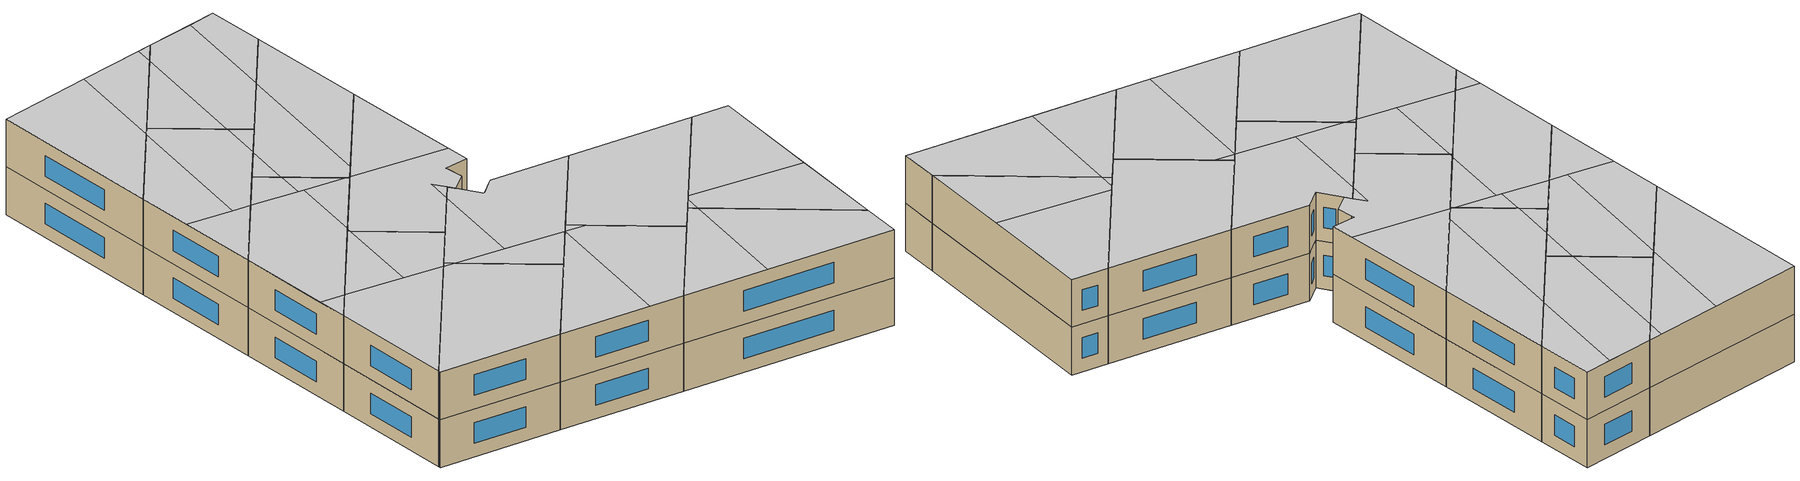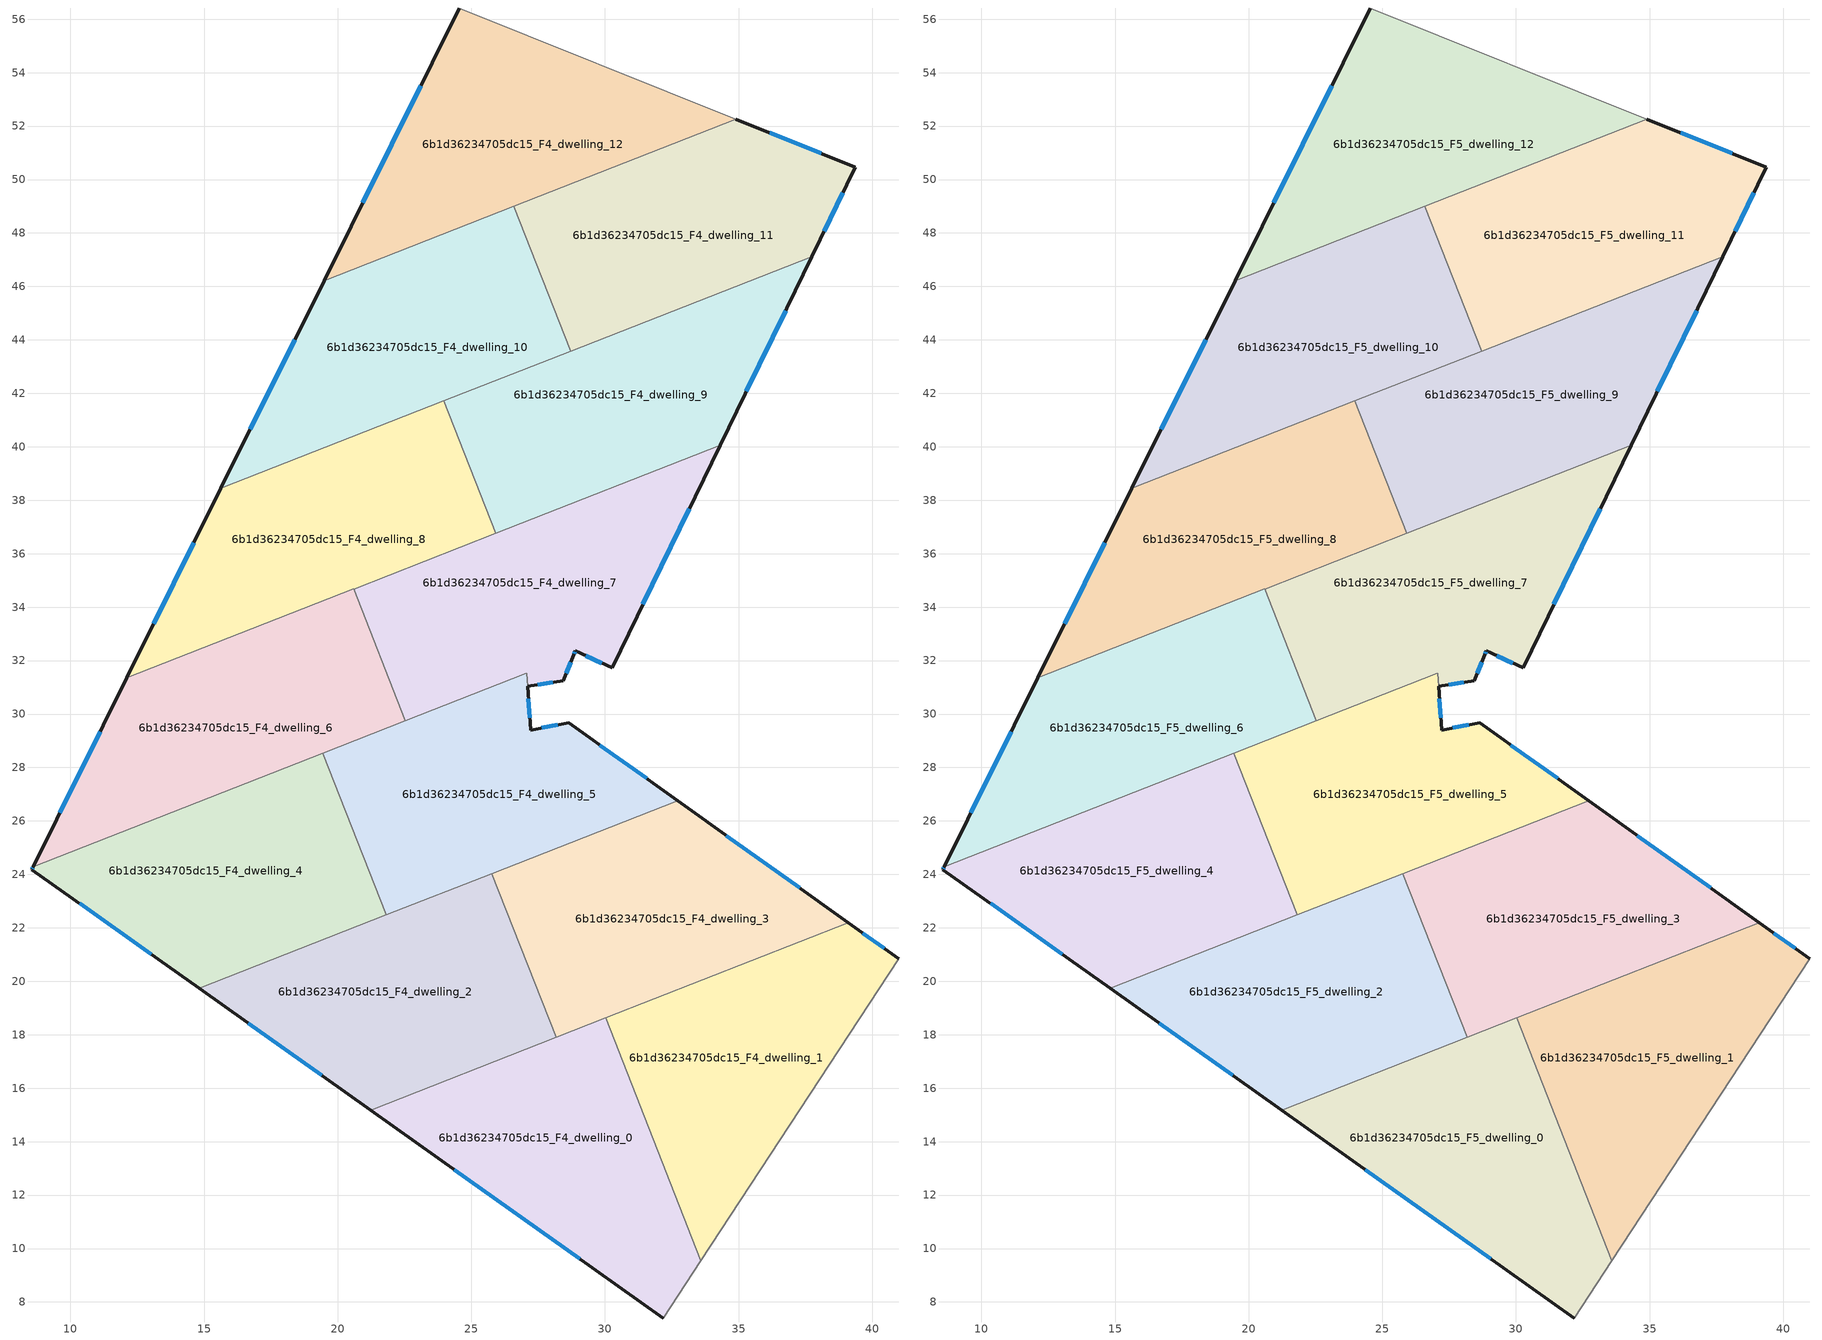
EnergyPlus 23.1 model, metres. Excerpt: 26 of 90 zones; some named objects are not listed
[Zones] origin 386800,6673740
6b1d36234705dc15_F4_dwelling_0
 floor to 6b1d36234705dc15_F3_dwelling_0 (EU_floor_Construction): 30.03,18.63 33.59,9.54 32.19,7.4 21.23,15.18 z12
 wall outside (EU_wall_Construction): 21.23,15.18 32.19,7.4 z12:15
 wall to 6b1d36234705dc15_F4_dwelling_1 (EU_wall_Construction): 33.59,9.54 30.03,18.63 z12:15
 wall adiabatic (EU_wall_Construction): 32.19,7.4 33.59,9.54 z12:15
 wall to 6b1d36234705dc15_F4_dwelling_2 (EU_wall_Construction): 28.17,17.9 21.23,15.18 z12:15
 wall to 6b1d36234705dc15_F4_dwelling_3 (EU_wall_Construction): 30.03,18.63 28.17,17.9 z12:15
 window (EU_Window_Construction): 24.36,12.96 29.06,9.62 z12.86:14.14
6b1d36234705dc15_F4_dwelling_1
 floor to 6b1d36234705dc15_F3_dwelling_1 (EU_floor_Construction): 40.99,20.84 33.59,9.54 30.03,18.63 39.11,22.19 z12
 wall outside (EU_wall_Construction): 40.99,20.84 39.11,22.19 z12:15
 wall adiabatic (EU_wall_Construction): 33.59,9.54 40.99,20.84 z12:15
 wall to 6b1d36234705dc15_F4_dwelling_3 (EU_wall_Construction): 39.11,22.19 30.03,18.63 z12:15
 window (EU_Window_Construction): 40.46,21.23 39.65,21.81 z12.86:14.14
6b1d36234705dc15_F4_dwelling_10
 floor to 6b1d36234705dc15_F3_dwelling_10 (EU_floor_Construction): 26.59,49 28.72,43.57 15.63,38.44 19.49,46.22 z12
 wall outside (EU_wall_Construction): 19.49,46.22 15.63,38.44 z12:15
 wall to 6b1d36234705dc15_F4_dwelling_11 (EU_wall_Construction): 28.72,43.57 26.59,49 z12:15
 wall to 6b1d36234705dc15_F4_dwelling_12 (EU_wall_Construction): 26.59,49 19.49,46.22 z12:15
 wall to 6b1d36234705dc15_F4_dwelling_8 (EU_wall_Construction): 15.63,38.44 23.98,41.71 z12:15
 wall to 6b1d36234705dc15_F4_dwelling_9 (EU_wall_Construction): 23.98,41.71 28.72,43.57 z12:15
 window (EU_Window_Construction): 18.39,44 16.73,40.66 z12.86:14.14
6b1d36234705dc15_F4_dwelling_11
 floor to 6b1d36234705dc15_F3_dwelling_11 (EU_floor_Construction): 39.37,50.47 37.74,47.11 28.72,43.57 26.59,49 34.9,52.26 z12
 wall outside (EU_wall_Construction): 37.74,47.11 39.37,50.47 34.9,52.26 z12:15
 wall to 6b1d36234705dc15_F4_dwelling_9 (EU_wall_Construction): 28.72,43.57 37.74,47.11 z12:15
 wall to 6b1d36234705dc15_F4_dwelling_12 (EU_wall_Construction): 34.9,52.26 26.59,49 z12:15
 window (EU_Window_Construction): 38.2,48.07 38.9,49.51 / 38.09,50.98 36.17,51.75 z12.86:14.14
6b1d36234705dc15_F4_dwelling_12
 floor to 6b1d36234705dc15_F3_dwelling_12 (EU_floor_Construction): 34.9,52.26 19.49,46.22 24.55,56.42 z12
 wall outside (EU_wall_Construction): 24.55,56.42 19.49,46.22 z12:15
 wall adiabatic (EU_wall_Construction): 34.9,52.26 24.55,56.42 z12:15
 window (EU_Window_Construction): 23.1,53.5 20.93,49.13 z12.86:14.14
6b1d36234705dc15_F4_dwelling_2
 floor to 6b1d36234705dc15_F3_dwelling_2 (EU_floor_Construction): 25.77,24.03 28.17,17.9 21.23,15.18 14.82,19.74 z12
 wall outside (EU_wall_Construction): 14.82,19.74 21.23,15.18 z12:15
 wall to 6b1d36234705dc15_F4_dwelling_3 (EU_wall_Construction): 28.17,17.9 25.77,24.03 z12:15
 wall to 6b1d36234705dc15_F4_dwelling_4 (EU_wall_Construction): 21.82,22.48 14.82,19.74 z12:15
 wall to 6b1d36234705dc15_F4_dwelling_5 (EU_wall_Construction): 25.77,24.03 21.82,22.48 z12:15
 window (EU_Window_Construction): 16.65,18.43 19.4,16.48 z12.86:14.14
6b1d36234705dc15_F4_dwelling_3
 floor to 6b1d36234705dc15_F3_dwelling_3 (EU_floor_Construction): 39.11,22.19 28.17,17.9 25.77,24.03 32.72,26.76 z12
 wall outside (EU_wall_Construction): 39.11,22.19 32.72,26.76 z12:15
 wall to 6b1d36234705dc15_F4_dwelling_5 (EU_wall_Construction): 32.72,26.76 25.77,24.03 z12:15
 window (EU_Window_Construction): 37.28,23.49 34.55,25.45 z12.86:14.14
6b1d36234705dc15_F4_dwelling_4
 floor to 6b1d36234705dc15_F3_dwelling_4 (EU_floor_Construction): 19.44,28.54 21.82,22.48 14.82,19.74 8.55,24.18 8.61,24.29 z12
 wall outside (EU_wall_Construction): 8.61,24.29 8.55,24.18 14.82,19.74 z12:15
 wall to 6b1d36234705dc15_F4_dwelling_5 (EU_wall_Construction): 21.82,22.48 19.44,28.54 z12:15
 wall to 6b1d36234705dc15_F4_dwelling_6 (EU_wall_Construction): 19.44,28.54 8.61,24.29 z12:15
 window (EU_Window_Construction): 8.59,24.26 8.57,24.21 / 10.34,22.91 13.03,21.01 z12.86:14.14
6b1d36234705dc15_F4_dwelling_5
 floor to 6b1d36234705dc15_F3_dwelling_5 (EU_floor_Construction): 28.65,29.67 32.72,26.76 21.82,22.48 19.44,28.54 27.07,31.53 27.23,29.4 z12
 wall outside (EU_wall_Construction): 32.72,26.76 28.65,29.67 27.23,29.4 27.1,31.03 z12:15
 wall to 6b1d36234705dc15_F4_dwelling_7 (EU_wall_Construction): 27.06,31.53 22.53,29.75 / 27.1,31.03 27.07,31.53 z12:15
 wall to 6b1d36234705dc15_F4_dwelling_6 (EU_wall_Construction): 22.53,29.75 19.44,28.54 z12:15
 window (EU_Window_Construction): 28.24,29.59 27.63,29.48 / 31.56,27.59 29.81,28.84 / 27.19,29.87 27.14,30.57 z12.86:14.14
6b1d36234705dc15_F4_dwelling_6
 floor to 6b1d36234705dc15_F3_dwelling_6 (EU_floor_Construction): 20.6,34.68 22.53,29.75 8.61,24.29 12.11,31.35 z12
 wall outside (EU_wall_Construction): 12.11,31.35 8.61,24.29 z12:15
 wall to 6b1d36234705dc15_F4_dwelling_7 (EU_wall_Construction): 22.53,29.75 20.6,34.68 z12:15
 wall to 6b1d36234705dc15_F4_dwelling_8 (EU_wall_Construction): 20.6,34.68 12.11,31.35 z12:15
 window (EU_Window_Construction): 11.11,29.33 9.61,26.31 z12.86:14.14
6b1d36234705dc15_F4_dwelling_7
 floor to 6b1d36234705dc15_F3_dwelling_7 (EU_floor_Construction): 34.31,40.05 30.27,31.72 28.89,32.37 28.83,32.22 28.43,31.24 27.1,31.03 27.07,31.53 22.53,29.75 20.6,34.68 z12
 wall outside (EU_wall_Construction): 27.1,31.03 28.43,31.24 28.83,32.22 28.89,32.37 30.27,31.72 34.31,40.05 z12:15
 wall to 6b1d36234705dc15_F4_dwelling_9 (EU_wall_Construction): 34.31,40.05 25.92,36.76 z12:15
 wall to 6b1d36234705dc15_F4_dwelling_8 (EU_wall_Construction): 25.92,36.76 20.6,34.68 z12:15
 window (EU_Window_Construction): 31.42,34.1 33.16,37.67 / 29.28,32.18 29.87,31.91 / 28.85,32.26 28.87,32.33 / 28.55,31.52 28.72,31.94 / 27.48,31.09 28.05,31.18 z12.86:14.14
6b1d36234705dc15_F4_dwelling_8
 floor to 6b1d36234705dc15_F3_dwelling_8 (EU_floor_Construction): 23.98,41.71 25.92,36.76 12.11,31.35 15.63,38.44 z12
 wall outside (EU_wall_Construction): 15.63,38.44 12.11,31.35 z12:15
 wall to 6b1d36234705dc15_F4_dwelling_9 (EU_wall_Construction): 25.92,36.76 23.98,41.71 z12:15
 window (EU_Window_Construction): 14.62,36.41 13.12,33.38 z12.86:14.14
6b1d36234705dc15_F4_dwelling_9
 floor to 6b1d36234705dc15_F3_dwelling_9 (EU_floor_Construction): 37.74,47.11 34.31,40.05 25.92,36.76 23.98,41.71 z12
 wall outside (EU_wall_Construction): 34.31,40.05 37.74,47.11 z12:15
 window (EU_Window_Construction): 35.29,42.07 36.76,45.09 z12.86:14.14
6b1d36234705dc15_F5_dwelling_0
 floor to 6b1d36234705dc15_F4_dwelling_0 (EU_floor_Construction): 30.03,18.63 33.59,9.54 32.19,7.4 21.23,15.18 z15
 wall outside (EU_wall_Construction): 21.23,15.18 32.19,7.4 z15:18
 wall to 6b1d36234705dc15_F5_dwelling_1 (EU_wall_Construction): 33.59,9.54 30.03,18.63 z15:18
 wall adiabatic (EU_wall_Construction): 32.19,7.4 33.59,9.54 z15:18
 wall to 6b1d36234705dc15_F5_dwelling_2 (EU_wall_Construction): 28.17,17.9 21.23,15.18 z15:18
 wall to 6b1d36234705dc15_F5_dwelling_3 (EU_wall_Construction): 30.03,18.63 28.17,17.9 z15:18
 window (EU_Window_Construction): 24.36,12.96 29.06,9.62 z15.86:17.14
 ceiling to 6b1d36234705dc15_F6_dwelling_8 (EU_floor_Construction): 32.19,7.4 33.59,9.54 30.23,18.1 25.61,12.07 z18
 ceiling to 6b1d36234705dc15_F6_dwelling_9 (EU_floor_Construction): 25.61,12.07 30.23,18.1 30.03,18.63 21.23,15.18 z18
6b1d36234705dc15_F5_dwelling_1
 floor to 6b1d36234705dc15_F4_dwelling_1 (EU_floor_Construction): 40.99,20.84 33.59,9.54 30.03,18.63 39.11,22.19 z15
 wall outside (EU_wall_Construction): 40.99,20.84 39.11,22.19 z15:18
 wall adiabatic (EU_wall_Construction): 33.59,9.54 40.99,20.84 z15:18
 wall to 6b1d36234705dc15_F5_dwelling_3 (EU_wall_Construction): 39.11,22.19 30.03,18.63 z15:18
 window (EU_Window_Construction): 40.46,21.23 39.65,21.81 z15.86:17.14
 ceiling to 6b1d36234705dc15_F6_dwelling_8 (EU_floor_Construction): 33.59,9.54 36.97,14.7 31.23,19.1 30.91,18.97 30.23,18.1 z18
 ceiling to 6b1d36234705dc15_F6_dwelling_9 (EU_floor_Construction): 30.23,18.1 30.91,18.97 30.03,18.63 z18
 ceiling adiabatic (EU_roof_Construction): 36.97,14.7 40.99,20.84 39.11,22.19 31.23,19.1 z18
6b1d36234705dc15_F5_dwelling_10
 floor to 6b1d36234705dc15_F4_dwelling_10 (EU_floor_Construction): 26.59,49 28.72,43.57 15.63,38.44 19.49,46.22 z15
 wall outside (EU_wall_Construction): 19.49,46.22 15.63,38.44 z15:18
 wall to 6b1d36234705dc15_F5_dwelling_11 (EU_wall_Construction): 28.72,43.57 26.59,49 z15:18
 wall to 6b1d36234705dc15_F5_dwelling_12 (EU_wall_Construction): 26.59,49 19.49,46.22 z15:18
 wall to 6b1d36234705dc15_F5_dwelling_8 (EU_wall_Construction): 15.63,38.44 23.98,41.71 z15:18
 wall to 6b1d36234705dc15_F5_dwelling_9 (EU_wall_Construction): 23.98,41.71 28.72,43.57 z15:18
 window (EU_Window_Construction): 18.39,44 16.73,40.66 z15.86:17.14
 ceiling to 6b1d36234705dc15_F6_dwelling_2 (EU_floor_Construction): 26.45,42.68 28.18,44.94 26.59,49 25.98,48.77 20.23,41.27 21.11,40.59 z18
 ceiling to 6b1d36234705dc15_F6_dwelling_3 (EU_floor_Construction): 20.23,41.27 25.98,48.77 19.49,46.22 17.91,43.04 z18
 ceiling to 6b1d36234705dc15_F6_dwelling_7 (EU_floor_Construction): 21.11,40.59 17.91,43.04 15.63,38.44 z18
 ceiling adiabatic (EU_roof_Construction): 28.72,43.57 28.18,44.94 26.45,42.68 z18
6b1d36234705dc15_F5_dwelling_11
 floor to 6b1d36234705dc15_F4_dwelling_11 (EU_floor_Construction): 39.37,50.47 37.74,47.11 28.72,43.57 26.59,49 34.9,52.26 z15
 wall outside (EU_wall_Construction): 37.74,47.11 39.37,50.47 34.9,52.26 z15:18
 wall to 6b1d36234705dc15_F5_dwelling_9 (EU_wall_Construction): 28.72,43.57 37.74,47.11 z15:18
 wall to 6b1d36234705dc15_F5_dwelling_12 (EU_wall_Construction): 34.9,52.26 26.59,49 z15:18
 window (EU_Window_Construction): 38.2,48.07 38.9,49.51 / 38.09,50.98 36.17,51.75 z15.86:17.14
 ceiling to 6b1d36234705dc15_F6_dwelling_1 (EU_floor_Construction): 33.33,45.38 37.73,51.12 34.9,52.26 33.32,51.64 28.18,44.94 28.72,43.57 z18
 ceiling to 6b1d36234705dc15_F6_dwelling_0 (EU_floor_Construction): 37.74,47.11 39.37,50.47 37.73,51.12 33.33,45.38 z18
 ceiling to 6b1d36234705dc15_F6_dwelling_2 (EU_floor_Construction): 28.18,44.94 33.32,51.64 26.59,49 z18
6b1d36234705dc15_F5_dwelling_12
 floor to 6b1d36234705dc15_F4_dwelling_12 (EU_floor_Construction): 34.9,52.26 19.49,46.22 24.55,56.42 z15
 wall outside (EU_wall_Construction): 24.55,56.42 19.49,46.22 z15:18
 wall adiabatic (EU_wall_Construction): 34.9,52.26 24.55,56.42 z15:18
 window (EU_Window_Construction): 23.1,53.5 20.93,49.13 z15.86:17.14
 ceiling to 6b1d36234705dc15_F6_dwelling_3 (EU_floor_Construction): 25.98,48.77 30.13,54.18 24.55,56.42 19.49,46.22 z18
 ceiling to 6b1d36234705dc15_F6_dwelling_1 (EU_floor_Construction): 34.9,52.26 34.05,52.6 33.32,51.64 z18
 ceiling to 6b1d36234705dc15_F6_dwelling_2 (EU_floor_Construction): 33.32,51.64 34.05,52.6 30.13,54.18 25.98,48.77 z18
6b1d36234705dc15_F5_dwelling_2
 floor to 6b1d36234705dc15_F4_dwelling_2 (EU_floor_Construction): 25.77,24.03 28.17,17.9 21.23,15.18 14.82,19.74 z15
 wall outside (EU_wall_Construction): 14.82,19.74 21.23,15.18 z15:18
 wall to 6b1d36234705dc15_F5_dwelling_3 (EU_wall_Construction): 28.17,17.9 25.77,24.03 z15:18
 wall to 6b1d36234705dc15_F5_dwelling_4 (EU_wall_Construction): 21.82,22.48 14.82,19.74 z15:18
 wall to 6b1d36234705dc15_F5_dwelling_5 (EU_wall_Construction): 25.77,24.03 21.82,22.48 z15:18
 window (EU_Window_Construction): 16.65,18.43 19.4,16.48 z15.86:17.14
 ceiling to 6b1d36234705dc15_F6_dwelling_9 (EU_floor_Construction): 28.17,17.9 26.18,22.98 25.14,23.78 19.49,16.42 21.23,15.18 z18
 ceiling to 6b1d36234705dc15_F6_dwelling_10 (EU_floor_Construction): 19.49,16.42 25.13,23.78 14.82,19.74 z18
 ceiling to 6b1d36234705dc15_F6_dwelling_5 (EU_floor_Construction): 26.18,22.98 25.77,24.03 25.14,23.78 z18
6b1d36234705dc15_F5_dwelling_3
 floor to 6b1d36234705dc15_F4_dwelling_3 (EU_floor_Construction): 39.11,22.19 28.17,17.9 25.77,24.03 32.72,26.76 z15
 wall outside (EU_wall_Construction): 39.11,22.19 32.72,26.76 z15:18
 wall to 6b1d36234705dc15_F5_dwelling_5 (EU_wall_Construction): 32.72,26.76 25.77,24.03 z15:18
 window (EU_Window_Construction): 37.28,23.49 34.55,25.45 z15.86:17.14
 ceiling adiabatic (EU_roof_Construction): 39.11,22.19 32.72,26.76 25.77,24.03 28.17,17.9 z18
6b1d36234705dc15_F5_dwelling_4
 floor to 6b1d36234705dc15_F4_dwelling_4 (EU_floor_Construction): 19.44,28.54 21.82,22.48 14.82,19.74 8.55,24.18 8.61,24.29 z15
 wall outside (EU_wall_Construction): 8.61,24.29 8.55,24.18 14.82,19.74 z15:18
 wall to 6b1d36234705dc15_F5_dwelling_5 (EU_wall_Construction): 21.82,22.48 19.44,28.54 z15:18
 wall to 6b1d36234705dc15_F5_dwelling_6 (EU_wall_Construction): 19.44,28.54 8.61,24.29 z15:18
 window (EU_Window_Construction): 8.59,24.26 8.57,24.21 / 10.34,22.91 13.03,21.01 z15.86:17.14
 ceiling to 6b1d36234705dc15_F6_dwelling_6 (EU_floor_Construction): 19.66,27.98 19.44,28.54 19.11,28.4 z18
 ceiling adiabatic (EU_roof_Construction): 21.82,22.48 19.66,27.98 19.11,28.4 8.61,24.29 8.55,24.18 14.82,19.74 z18
6b1d36234705dc15_F5_dwelling_5
 floor to 6b1d36234705dc15_F4_dwelling_5 (EU_floor_Construction): 28.65,29.67 32.72,26.76 21.82,22.48 19.44,28.54 27.07,31.53 27.23,29.4 z15
 wall outside (EU_wall_Construction): 32.72,26.76 28.65,29.67 27.23,29.4 27.1,31.03 z15:18
 wall to 6b1d36234705dc15_F5_dwelling_7 (EU_wall_Construction): 27.06,31.53 22.53,29.75 / 27.1,31.03 27.07,31.53 z15:18
 wall to 6b1d36234705dc15_F5_dwelling_6 (EU_wall_Construction): 22.53,29.75 19.44,28.54 z15:18
 window (EU_Window_Construction): 28.24,29.59 27.63,29.48 / 31.56,27.59 29.81,28.84 / 27.19,29.87 27.14,30.57 z15.86:17.14
 ceiling to 6b1d36234705dc15_F6_dwelling_6 (EU_floor_Construction): 22.12,26.09 25.96,31.09 19.44,28.54 19.66,27.98 z18
 ceiling to 6b1d36234705dc15_F6_dwelling_5 (EU_floor_Construction): 32.72,26.76 28.65,29.67 27.23,29.4 27.1,31.03 27.07,31.53 25.96,31.09 22.12,26.09 25.13,23.78 z18
 ceiling to 6b1d36234705dc15_F6_dwelling_10 (EU_floor_Construction): 25.13,23.78 19.66,27.98 21.82,22.48 z18
6b1d36234705dc15_F5_dwelling_6
 floor to 6b1d36234705dc15_F4_dwelling_6 (EU_floor_Construction): 20.6,34.68 22.53,29.75 8.61,24.29 12.11,31.35 z15
 wall outside (EU_wall_Construction): 12.11,31.35 8.61,24.29 z15:18
 wall to 6b1d36234705dc15_F5_dwelling_7 (EU_wall_Construction): 22.53,29.75 20.6,34.68 z15:18
 wall to 6b1d36234705dc15_F5_dwelling_8 (EU_wall_Construction): 20.6,34.68 12.11,31.35 z15:18
 window (EU_Window_Construction): 11.11,29.33 9.61,26.31 z15.86:17.14
 ceiling to 6b1d36234705dc15_F6_dwelling_11 (EU_floor_Construction): 19.11,28.4 14.2,32.17 12.11,31.35 8.61,24.29 z18
 ceiling to 6b1d36234705dc15_F6_dwelling_6 (EU_floor_Construction): 22.53,29.75 20.66,34.53 17.13,29.92 19.11,28.4 z18
 ceiling to 6b1d36234705dc15_F6_dwelling_7 (EU_floor_Construction): 17.13,29.92 20.66,34.53 20.6,34.68 14.2,32.17 z18
6b1d36234705dc15_F5_dwelling_7
 floor to 6b1d36234705dc15_F4_dwelling_7 (EU_floor_Construction): 34.31,40.05 30.27,31.72 28.89,32.37 28.83,32.22 28.43,31.24 27.1,31.03 27.07,31.53 22.53,29.75 20.6,34.68 z15
 wall outside (EU_wall_Construction): 27.1,31.03 28.43,31.24 28.83,32.22 28.89,32.37 30.27,31.72 34.31,40.05 z15:18
 wall to 6b1d36234705dc15_F5_dwelling_9 (EU_wall_Construction): 34.31,40.05 25.92,36.76 z15:18
 wall to 6b1d36234705dc15_F5_dwelling_8 (EU_wall_Construction): 25.92,36.76 20.6,34.68 z15:18
 window (EU_Window_Construction): 31.42,34.1 33.16,37.67 / 29.28,32.18 29.87,31.91 / 28.85,32.26 28.87,32.33 / 28.55,31.52 28.72,31.94 / 27.48,31.09 28.05,31.18 z15.86:17.14
 ceiling to 6b1d36234705dc15_F6_dwelling_6 (EU_floor_Construction): 30.27,31.72 30.92,33.07 26.04,36.81 25.92,36.76 20.85,34.78 20.66,34.53 22.53,29.75 25.96,31.09 26.99,32.44 27.07,31.53 27.1,31.03 28.43,31.24 28.89,32.37 z18
 ceiling adiabatic (EU_roof_Construction): 30.92,33.07 34.31,40.05 20.6,34.68 20.66,34.53 20.85,34.78 25.92,36.76 26.04,36.81 z18; 27.07,31.53 26.99,32.44 25.96,31.09 z18
6b1d36234705dc15_F5_dwelling_8
 floor to 6b1d36234705dc15_F4_dwelling_8 (EU_floor_Construction): 23.98,41.71 25.92,36.76 12.11,31.35 15.63,38.44 z15
 wall outside (EU_wall_Construction): 15.63,38.44 12.11,31.35 z15:18
 wall to 6b1d36234705dc15_F5_dwelling_9 (EU_wall_Construction): 25.92,36.76 23.98,41.71 z15:18
 window (EU_Window_Construction): 14.62,36.41 13.12,33.38 z15.86:17.14
 ceiling to 6b1d36234705dc15_F6_dwelling_7 (EU_floor_Construction): 20.85,34.78 23.76,38.56 21.11,40.59 15.63,38.44 12.98,33.1 14.2,32.17 z18
 ceiling to 6b1d36234705dc15_F6_dwelling_6 (EU_floor_Construction): 25.92,36.76 25.84,36.96 23.76,38.56 20.85,34.78 z18
 ceiling to 6b1d36234705dc15_F6_dwelling_2 (EU_floor_Construction): 23.46,38.79 24.56,40.22 23.98,41.71 21.11,40.59 z18
 ceiling to 6b1d36234705dc15_F6_dwelling_11 (EU_floor_Construction): 14.2,32.17 12.98,33.1 12.11,31.35 z18
 ceiling to 6b1d36234705dc15_F6_dwelling_1 (EU_floor_Construction): 25.84,36.96 24.56,40.22 23.46,38.79 z18
6b1d36234705dc15_F5_dwelling_9
 floor to 6b1d36234705dc15_F4_dwelling_9 (EU_floor_Construction): 37.74,47.11 34.31,40.05 25.92,36.76 23.98,41.71 z15
 wall outside (EU_wall_Construction): 34.31,40.05 37.74,47.11 z15:18
 window (EU_Window_Construction): 35.29,42.07 36.76,45.09 z15.86:17.14
 ceiling to 6b1d36234705dc15_F6_dwelling_0 (EU_floor_Construction): 34.31,40.05 37.74,47.11 33.33,45.38 27.07,37.21 z18
 ceiling adiabatic (EU_roof_Construction): 27.07,37.21 33.33,45.38 26.45,42.68 24.56,40.22 25.84,36.96 26.04,36.81 z18
 ceiling to 6b1d36234705dc15_F6_dwelling_2 (EU_floor_Construction): 24.56,40.22 26.45,42.68 23.98,41.71 z18
 ceiling to 6b1d36234705dc15_F6_dwelling_6 (EU_floor_Construction): 26.04,36.81 25.84,36.96 25.92,36.76 z18
[Building]
EU S2 Campaign: North Axis=0; Terrain=City; Solar Distribution=FullExterior
[Site:Location]
Helsinki-Vantaa.AP: Latitude=60.317; Longitude=24.963; Time Zone=2; Elevation=54.6
[SizingPeriod:WeatherFileDays]
AnnualSizingPeriod: Begin Month=1; Begin Day of Month=1; End Month=12; End Day of Month=31; Day of Week for Start Day=Monday; Use Weather File Daylight Saving Period=No; Use Weather File Rain and Snow Indicators=No
[MATERIAL]
EU_InternalMass_Material: Roughness=MediumRough; Thickness=0.1; Conductivity=1; Density=1800; Specific Heat=900; Thermal Absorptance=0.9; Solar Absorptance=0.7; Visible Absorptance=0.7
[MATERIAL:NOMASS] Roughness=MediumRough; Thermal Absorptance=0.9; Solar Absorptance=0.7; Visible Absorptance=0.7
Name | Thermal Resistance
EU_wall_NoMass | 1.10183
EU_roof_NoMass; EU_floor_NoMass | 1.70606
[WINDOWMATERIAL:SIMPLEGLAZINGSYSTEM]
EU_Window_SimpleGlazing: UFactor=3.11035; Solar Heat Gain Coefficient=0.8; Visible Transmittance=0.8
[CONSTRUCTION]
EU_wall_Construction: EU_wall_NoMass
EU_roof_Construction: EU_roof_NoMass
EU_floor_Construction: EU_floor_NoMass
EU_Window_Construction: EU_Window_SimpleGlazing
EU_InternalMass_Construction: EU_InternalMass_Material
[ZONE] Type=1; Multiplier=1; Ceiling Height=autocalculate; Floor Area=autocalculate; Part of Total Floor Area=Yes
Name | Volume
6b1d36234705dc15_F4_dwelling_0; 6b1d36234705dc15_F5_dwelling_0 | 189.775
6b1d36234705dc15_F4_dwelling_1; 6b1d36234705dc15_F5_dwelling_1 | 189.795
6b1d36234705dc15_F4_dwelling_10; 6b1d36234705dc15_F5_dwelling_10 | 189.772
6b1d36234705dc15_F4_dwelling_11; 6b1d36234705dc15_F5_dwelling_11; 6b1d36234705dc15_F4_dwelling_2; 6b1d36234705dc15_F5_dwelling_2 | 189.777
6b1d36234705dc15_F4_dwelling_12; 6b1d36234705dc15_F5_dwelling_12 | 189.807
6b1d36234705dc15_F4_dwelling_3; 6b1d36234705dc15_F5_dwelling_3 | 189.779
6b1d36234705dc15_F4_dwelling_4; 6b1d36234705dc15_F5_dwelling_4 | 188.34
6b1d36234705dc15_F4_dwelling_5; 6b1d36234705dc15_F5_dwelling_5 | 185.147
6b1d36234705dc15_F4_dwelling_6; 6b1d36234705dc15_F5_dwelling_6 | 191.244
6b1d36234705dc15_F4_dwelling_7; 6b1d36234705dc15_F5_dwelling_7 | 194.443
6b1d36234705dc15_F4_dwelling_8; 6b1d36234705dc15_F5_dwelling_8 | 189.802
6b1d36234705dc15_F4_dwelling_9; 6b1d36234705dc15_F5_dwelling_9 | 189.782
[INTERNALMASS] Construction=EU_InternalMass_Construction
Name | Zone or ZoneList | Surface Area
6b1d36234705dc15_F4_dwelling_0_EU_InternalMass | 6b1d36234705dc15_F4_dwelling_0 | 63.258
6b1d36234705dc15_F4_dwelling_1_EU_InternalMass | 6b1d36234705dc15_F4_dwelling_1 | 63.2624
6b1d36234705dc15_F4_dwelling_2_EU_InternalMass | 6b1d36234705dc15_F4_dwelling_2 | 63.2564
6b1d36234705dc15_F4_dwelling_3_EU_InternalMass | 6b1d36234705dc15_F4_dwelling_3 | 63.2593
6b1d36234705dc15_F4_dwelling_4_EU_InternalMass | 6b1d36234705dc15_F4_dwelling_4 | 62.7788
6b1d36234705dc15_F4_dwelling_5_EU_InternalMass | 6b1d36234705dc15_F4_dwelling_5 | 61.716
6b1d36234705dc15_F4_dwelling_6_EU_InternalMass | 6b1d36234705dc15_F4_dwelling_6 | 63.7488
6b1d36234705dc15_F4_dwelling_7_EU_InternalMass | 6b1d36234705dc15_F4_dwelling_7 | 64.8166
6b1d36234705dc15_F4_dwelling_8_EU_InternalMass | 6b1d36234705dc15_F4_dwelling_8 | 63.2682
6b1d36234705dc15_F4_dwelling_9_EU_InternalMass | 6b1d36234705dc15_F4_dwelling_9 | 63.273
6b1d36234705dc15_F4_dwelling_10_EU_InternalMass | 6b1d36234705dc15_F4_dwelling_10 | 63.2556
6b1d36234705dc15_F4_dwelling_11_EU_InternalMass | 6b1d36234705dc15_F4_dwelling_11 | 63.2594
6b1d36234705dc15_F4_dwelling_12_EU_InternalMass | 6b1d36234705dc15_F4_dwelling_12 | 63.2689
6b1d36234705dc15_F5_dwelling_0_EU_InternalMass | 6b1d36234705dc15_F5_dwelling_0 | 63.258
6b1d36234705dc15_F5_dwelling_1_EU_InternalMass | 6b1d36234705dc15_F5_dwelling_1 | 63.2624
6b1d36234705dc15_F5_dwelling_2_EU_InternalMass | 6b1d36234705dc15_F5_dwelling_2 | 63.2564
6b1d36234705dc15_F5_dwelling_3_EU_InternalMass | 6b1d36234705dc15_F5_dwelling_3 | 63.2593
6b1d36234705dc15_F5_dwelling_4_EU_InternalMass | 6b1d36234705dc15_F5_dwelling_4 | 62.7788
6b1d36234705dc15_F5_dwelling_5_EU_InternalMass | 6b1d36234705dc15_F5_dwelling_5 | 61.716
6b1d36234705dc15_F5_dwelling_6_EU_InternalMass | 6b1d36234705dc15_F5_dwelling_6 | 63.7488
6b1d36234705dc15_F5_dwelling_7_EU_InternalMass | 6b1d36234705dc15_F5_dwelling_7 | 64.8166
6b1d36234705dc15_F5_dwelling_8_EU_InternalMass | 6b1d36234705dc15_F5_dwelling_8 | 63.2682
6b1d36234705dc15_F5_dwelling_9_EU_InternalMass | 6b1d36234705dc15_F5_dwelling_9 | 63.273
6b1d36234705dc15_F5_dwelling_10_EU_InternalMass | 6b1d36234705dc15_F5_dwelling_10 | 63.2556
6b1d36234705dc15_F5_dwelling_11_EU_InternalMass | 6b1d36234705dc15_F5_dwelling_11 | 63.2594
6b1d36234705dc15_F5_dwelling_12_EU_InternalMass | 6b1d36234705dc15_F5_dwelling_12 | 63.2689
[OTHEREQUIPMENT] Fuel Type=Electricity; Design Level Calculation Method=Watts/Area; Power per Zone Floor Area=1; Fraction Latent=0; Fraction Radiant=0; Fraction Lost=0; Carbon Dioxide Generation Rate=0; EndUse Subcategory=EU_Step8_InternalGains
Name | Zone or ZoneList or Space or SpaceList | Schedule
EU_Step8_InternalGain_6b1d36234705dc15_F4_dwelling_0_f000 | 6b1d36234705dc15_F4_dwelling_0 | EU_Step8_GainSchedule_6b1d36234705dc15_F4_dwelling_0_f000
EU_Step8_InternalGain_6b1d36234705dc15_F4_dwelling_1_f000 | 6b1d36234705dc15_F4_dwelling_1 | EU_Step8_GainSchedule_6b1d36234705dc15_F4_dwelling_1_f000
EU_Step8_InternalGain_6b1d36234705dc15_F4_dwelling_2_f000 | 6b1d36234705dc15_F4_dwelling_2 | EU_Step8_GainSchedule_6b1d36234705dc15_F4_dwelling_2_f000
EU_Step8_InternalGain_6b1d36234705dc15_F4_dwelling_3_f000 | 6b1d36234705dc15_F4_dwelling_3 | EU_Step8_GainSchedule_6b1d36234705dc15_F4_dwelling_3_f000
EU_Step8_InternalGain_6b1d36234705dc15_F4_dwelling_4_f000 | 6b1d36234705dc15_F4_dwelling_4 | EU_Step8_GainSchedule_6b1d36234705dc15_F4_dwelling_4_f000
EU_Step8_InternalGain_6b1d36234705dc15_F4_dwelling_5_f000 | 6b1d36234705dc15_F4_dwelling_5 | EU_Step8_GainSchedule_6b1d36234705dc15_F4_dwelling_5_f000
EU_Step8_InternalGain_6b1d36234705dc15_F4_dwelling_6_f000 | 6b1d36234705dc15_F4_dwelling_6 | EU_Step8_GainSchedule_6b1d36234705dc15_F4_dwelling_6_f000
EU_Step8_InternalGain_6b1d36234705dc15_F4_dwelling_7_f000 | 6b1d36234705dc15_F4_dwelling_7 | EU_Step8_GainSchedule_6b1d36234705dc15_F4_dwelling_7_f000
EU_Step8_InternalGain_6b1d36234705dc15_F4_dwelling_8_f000 | 6b1d36234705dc15_F4_dwelling_8 | EU_Step8_GainSchedule_6b1d36234705dc15_F4_dwelling_8_f000
EU_Step8_InternalGain_6b1d36234705dc15_F4_dwelling_9_f000 | 6b1d36234705dc15_F4_dwelling_9 | EU_Step8_GainSchedule_6b1d36234705dc15_F4_dwelling_9_f000
EU_Step8_InternalGain_6b1d36234705dc15_F4_dwelling_10_f000 | 6b1d36234705dc15_F4_dwelling_10 | EU_Step8_GainSchedule_6b1d36234705dc15_F4_dwelling_10_f000
EU_Step8_InternalGain_6b1d36234705dc15_F4_dwelling_11_f000 | 6b1d36234705dc15_F4_dwelling_11 | EU_Step8_GainSchedule_6b1d36234705dc15_F4_dwelling_11_f000
EU_Step8_InternalGain_6b1d36234705dc15_F4_dwelling_12_f000 | 6b1d36234705dc15_F4_dwelling_12 | EU_Step8_GainSchedule_6b1d36234705dc15_F4_dwelling_12_f000
EU_Step8_InternalGain_6b1d36234705dc15_F5_dwelling_0_f000 | 6b1d36234705dc15_F5_dwelling_0 | EU_Step8_GainSchedule_6b1d36234705dc15_F5_dwelling_0_f000
EU_Step8_InternalGain_6b1d36234705dc15_F5_dwelling_1_f000 | 6b1d36234705dc15_F5_dwelling_1 | EU_Step8_GainSchedule_6b1d36234705dc15_F5_dwelling_1_f000
EU_Step8_InternalGain_6b1d36234705dc15_F5_dwelling_2_f000 | 6b1d36234705dc15_F5_dwelling_2 | EU_Step8_GainSchedule_6b1d36234705dc15_F5_dwelling_2_f000
EU_Step8_InternalGain_6b1d36234705dc15_F5_dwelling_3_f000 | 6b1d36234705dc15_F5_dwelling_3 | EU_Step8_GainSchedule_6b1d36234705dc15_F5_dwelling_3_f000
EU_Step8_InternalGain_6b1d36234705dc15_F5_dwelling_4_f000 | 6b1d36234705dc15_F5_dwelling_4 | EU_Step8_GainSchedule_6b1d36234705dc15_F5_dwelling_4_f000
EU_Step8_InternalGain_6b1d36234705dc15_F5_dwelling_5_f000 | 6b1d36234705dc15_F5_dwelling_5 | EU_Step8_GainSchedule_6b1d36234705dc15_F5_dwelling_5_f000
EU_Step8_InternalGain_6b1d36234705dc15_F5_dwelling_6_f000 | 6b1d36234705dc15_F5_dwelling_6 | EU_Step8_GainSchedule_6b1d36234705dc15_F5_dwelling_6_f000
EU_Step8_InternalGain_6b1d36234705dc15_F5_dwelling_7_f000 | 6b1d36234705dc15_F5_dwelling_7 | EU_Step8_GainSchedule_6b1d36234705dc15_F5_dwelling_7_f000
EU_Step8_InternalGain_6b1d36234705dc15_F5_dwelling_8_f000 | 6b1d36234705dc15_F5_dwelling_8 | EU_Step8_GainSchedule_6b1d36234705dc15_F5_dwelling_8_f000
EU_Step8_InternalGain_6b1d36234705dc15_F5_dwelling_9_f000 | 6b1d36234705dc15_F5_dwelling_9 | EU_Step8_GainSchedule_6b1d36234705dc15_F5_dwelling_9_f000
EU_Step8_InternalGain_6b1d36234705dc15_F5_dwelling_10_f000 | 6b1d36234705dc15_F5_dwelling_10 | EU_Step8_GainSchedule_6b1d36234705dc15_F5_dwelling_10_f000
EU_Step8_InternalGain_6b1d36234705dc15_F5_dwelling_11_f000 | 6b1d36234705dc15_F5_dwelling_11 | EU_Step8_GainSchedule_6b1d36234705dc15_F5_dwelling_11_f000
EU_Step8_InternalGain_6b1d36234705dc15_F5_dwelling_12_f000 | 6b1d36234705dc15_F5_dwelling_12 | EU_Step8_GainSchedule_6b1d36234705dc15_F5_dwelling_12_f000
[ZONEVENTILATION:DESIGNFLOWRATE] Schedule=EU_AlwaysOn; Design Flow Rate Calculation Method=AirChanges/Hour; Air Changes per Hour=0.756316; Ventilation Type=Natural; Fan Pressure Rise=0; Fan Total Efficiency=1; Constant Term Coefficient=1; Temperature Term Coefficient=0; Velocity Term Coefficient=0; Velocity Squared Term Coefficient=0; Minimum Indoor Temperature=-100; Maximum Indoor Temperature=100; Delta Temperature=-100; Minimum Outdoor Temperature=-100; Maximum Outdoor Temperature=100; Maximum Wind Speed=40
Name | Zone or ZoneList or Space or SpaceList
EU_ConstantAir_6b1d36234705dc15_F4_dwelling_0 | 6b1d36234705dc15_F4_dwelling_0
EU_ConstantAir_6b1d36234705dc15_F4_dwelling_1 | 6b1d36234705dc15_F4_dwelling_1
EU_ConstantAir_6b1d36234705dc15_F4_dwelling_2 | 6b1d36234705dc15_F4_dwelling_2
EU_ConstantAir_6b1d36234705dc15_F4_dwelling_3 | 6b1d36234705dc15_F4_dwelling_3
EU_ConstantAir_6b1d36234705dc15_F4_dwelling_4 | 6b1d36234705dc15_F4_dwelling_4
EU_ConstantAir_6b1d36234705dc15_F4_dwelling_5 | 6b1d36234705dc15_F4_dwelling_5
EU_ConstantAir_6b1d36234705dc15_F4_dwelling_6 | 6b1d36234705dc15_F4_dwelling_6
EU_ConstantAir_6b1d36234705dc15_F4_dwelling_7 | 6b1d36234705dc15_F4_dwelling_7
EU_ConstantAir_6b1d36234705dc15_F4_dwelling_8 | 6b1d36234705dc15_F4_dwelling_8
EU_ConstantAir_6b1d36234705dc15_F4_dwelling_9 | 6b1d36234705dc15_F4_dwelling_9
EU_ConstantAir_6b1d36234705dc15_F4_dwelling_10 | 6b1d36234705dc15_F4_dwelling_10
EU_ConstantAir_6b1d36234705dc15_F4_dwelling_11 | 6b1d36234705dc15_F4_dwelling_11
EU_ConstantAir_6b1d36234705dc15_F4_dwelling_12 | 6b1d36234705dc15_F4_dwelling_12
EU_ConstantAir_6b1d36234705dc15_F5_dwelling_0 | 6b1d36234705dc15_F5_dwelling_0
EU_ConstantAir_6b1d36234705dc15_F5_dwelling_1 | 6b1d36234705dc15_F5_dwelling_1
EU_ConstantAir_6b1d36234705dc15_F5_dwelling_2 | 6b1d36234705dc15_F5_dwelling_2
EU_ConstantAir_6b1d36234705dc15_F5_dwelling_3 | 6b1d36234705dc15_F5_dwelling_3
EU_ConstantAir_6b1d36234705dc15_F5_dwelling_4 | 6b1d36234705dc15_F5_dwelling_4
EU_ConstantAir_6b1d36234705dc15_F5_dwelling_5 | 6b1d36234705dc15_F5_dwelling_5
EU_ConstantAir_6b1d36234705dc15_F5_dwelling_6 | 6b1d36234705dc15_F5_dwelling_6
EU_ConstantAir_6b1d36234705dc15_F5_dwelling_7 | 6b1d36234705dc15_F5_dwelling_7
EU_ConstantAir_6b1d36234705dc15_F5_dwelling_8 | 6b1d36234705dc15_F5_dwelling_8
EU_ConstantAir_6b1d36234705dc15_F5_dwelling_9 | 6b1d36234705dc15_F5_dwelling_9
EU_ConstantAir_6b1d36234705dc15_F5_dwelling_10 | 6b1d36234705dc15_F5_dwelling_10
EU_ConstantAir_6b1d36234705dc15_F5_dwelling_11 | 6b1d36234705dc15_F5_dwelling_11
EU_ConstantAir_6b1d36234705dc15_F5_dwelling_12 | 6b1d36234705dc15_F5_dwelling_12
[HVACTEMPLATE:ZONE:IDEALLOADSAIRSYSTEM] System Availability Schedule=EU_AlwaysOn; Maximum Heating Supply Air Temperature=50; Minimum Cooling Supply Air Temperature=13; Maximum Heating Supply Air Humidity Ratio=0.0156; Minimum Cooling Supply Air Humidity Ratio=0.0077; Heating Limit=NoLimit; Cooling Limit=NoLimit; Heating Availability Schedule=EU_AlwaysOn; Cooling Availability Schedule=EU_CoolingOff; Dehumidification Control Type=ConstantSensibleHeatRatio; Cooling Sensible Heat Ratio=0.7; Dehumidification Setpoint=60; Humidification Control Type=None; Humidification Setpoint=30; Outdoor Air Method=None; Outdoor Air Flow Rate per Person=0.00944; Outdoor Air Flow Rate per Zone Floor Area=0; Outdoor Air Flow Rate per Zone=0; Demand Controlled Ventilation Type=None; Outdoor Air Economizer Type=NoEconomizer; Heat Recovery Type=None; Sensible Heat Recovery Effectiveness=0.7; Latent Heat Recovery Effectiveness=0.65
Name | Template Thermostat
6b1d36234705dc15_F4_dwelling_0 | EU_HeatOnly_6b1d36234705dc15_F4_dwelling_0
6b1d36234705dc15_F4_dwelling_1 | EU_HeatOnly_6b1d36234705dc15_F4_dwelling_1
6b1d36234705dc15_F4_dwelling_2 | EU_HeatOnly_6b1d36234705dc15_F4_dwelling_2
6b1d36234705dc15_F4_dwelling_3 | EU_HeatOnly_6b1d36234705dc15_F4_dwelling_3
6b1d36234705dc15_F4_dwelling_4 | EU_HeatOnly_6b1d36234705dc15_F4_dwelling_4
6b1d36234705dc15_F4_dwelling_5 | EU_HeatOnly_6b1d36234705dc15_F4_dwelling_5
6b1d36234705dc15_F4_dwelling_6 | EU_HeatOnly_6b1d36234705dc15_F4_dwelling_6
6b1d36234705dc15_F4_dwelling_7 | EU_HeatOnly_6b1d36234705dc15_F4_dwelling_7
6b1d36234705dc15_F4_dwelling_8 | EU_HeatOnly_6b1d36234705dc15_F4_dwelling_8
6b1d36234705dc15_F4_dwelling_9 | EU_HeatOnly_6b1d36234705dc15_F4_dwelling_9
6b1d36234705dc15_F4_dwelling_10 | EU_HeatOnly_6b1d36234705dc15_F4_dwelling_10
6b1d36234705dc15_F4_dwelling_11 | EU_HeatOnly_6b1d36234705dc15_F4_dwelling_11
6b1d36234705dc15_F4_dwelling_12 | EU_HeatOnly_6b1d36234705dc15_F4_dwelling_12
6b1d36234705dc15_F5_dwelling_0 | EU_HeatOnly_6b1d36234705dc15_F5_dwelling_0
6b1d36234705dc15_F5_dwelling_1 | EU_HeatOnly_6b1d36234705dc15_F5_dwelling_1
6b1d36234705dc15_F5_dwelling_2 | EU_HeatOnly_6b1d36234705dc15_F5_dwelling_2
6b1d36234705dc15_F5_dwelling_3 | EU_HeatOnly_6b1d36234705dc15_F5_dwelling_3
6b1d36234705dc15_F5_dwelling_4 | EU_HeatOnly_6b1d36234705dc15_F5_dwelling_4
6b1d36234705dc15_F5_dwelling_5 | EU_HeatOnly_6b1d36234705dc15_F5_dwelling_5
6b1d36234705dc15_F5_dwelling_6 | EU_HeatOnly_6b1d36234705dc15_F5_dwelling_6
6b1d36234705dc15_F5_dwelling_7 | EU_HeatOnly_6b1d36234705dc15_F5_dwelling_7
6b1d36234705dc15_F5_dwelling_8 | EU_HeatOnly_6b1d36234705dc15_F5_dwelling_8
6b1d36234705dc15_F5_dwelling_9 | EU_HeatOnly_6b1d36234705dc15_F5_dwelling_9
6b1d36234705dc15_F5_dwelling_10 | EU_HeatOnly_6b1d36234705dc15_F5_dwelling_10
6b1d36234705dc15_F5_dwelling_11 | EU_HeatOnly_6b1d36234705dc15_F5_dwelling_11
6b1d36234705dc15_F5_dwelling_12 | EU_HeatOnly_6b1d36234705dc15_F5_dwelling_12
[SIZING:ZONE] Zone Cooling Design Supply Air Temperature Input Method=SupplyAirTemperature; Zone Cooling Design Supply Air Temperature=13; Zone Heating Design Supply Air Temperature Input Method=SupplyAirTemperature; Zone Heating Design Supply Air Temperature=50; Zone Cooling Design Supply Air Humidity Ratio=0.008; Zone Heating Design Supply Air Humidity Ratio=0.008; Cooling Design Air Flow Method=DesignDay; Cooling Design Air Flow Rate=0; Cooling Minimum Air Flow per Zone Floor Area=0.000762; Cooling Minimum Air Flow=0; Cooling Minimum Air Flow Fraction=0.2; Heating Design Air Flow Method=DesignDay; Heating Design Air Flow Rate=0; Heating Maximum Air Flow per Zone Floor Area=0.002032; Heating Maximum Air Flow=0.141576; Heating Maximum Air Flow Fraction=0.3; Account for Dedicated Outdoor Air System=No; Dedicated Outdoor Air System Control Strategy=NeutralSupplyAir; Dedicated Outdoor Air Low Setpoint Temperature for Design=autosize; Dedicated Outdoor Air High Setpoint Temperature for Design=autosize; Zone Load Sizing Method=Sensible Load Only No Latent Load; Zone Latent Cooling Design Supply Air Humidity Ratio Input Method=HumidityRatioDifference; Zone Cooling Design Supply Air Humidity Ratio Difference=0.005; Zone Latent Heating Design Supply Air Humidity Ratio Input Method=HumidityRatioDifference; Zone Humidification Design Supply Air Humidity Ratio Difference=0.005
6b1d36234705dc15_F4_dwelling_0; 6b1d36234705dc15_F4_dwelling_1; 6b1d36234705dc15_F4_dwelling_2; 6b1d36234705dc15_F4_dwelling_3; 6b1d36234705dc15_F4_dwelling_4; 6b1d36234705dc15_F4_dwelling_5; 6b1d36234705dc15_F4_dwelling_6; 6b1d36234705dc15_F4_dwelling_7; 6b1d36234705dc15_F4_dwelling_8; 6b1d36234705dc15_F4_dwelling_9; 6b1d36234705dc15_F4_dwelling_10; 6b1d36234705dc15_F4_dwelling_11; 6b1d36234705dc15_F4_dwelling_12; 6b1d36234705dc15_F5_dwelling_0; 6b1d36234705dc15_F5_dwelling_1; 6b1d36234705dc15_F5_dwelling_2; 6b1d36234705dc15_F5_dwelling_3; 6b1d36234705dc15_F5_dwelling_4; 6b1d36234705dc15_F5_dwelling_5; 6b1d36234705dc15_F5_dwelling_6; 6b1d36234705dc15_F5_dwelling_7; 6b1d36234705dc15_F5_dwelling_8; 6b1d36234705dc15_F5_dwelling_9; 6b1d36234705dc15_F5_dwelling_10; 6b1d36234705dc15_F5_dwelling_11; 6b1d36234705dc15_F5_dwelling_12
[SCHEDULE:CONSTANT]
Name | Hourly Value
EU_AlwaysOn | 1
EU_CoolingOff | 0
[SCHEDULE:FILE] Column Number=1; Rows to Skip at Top=0; Number of Hours of Data=8760; Column Separator=Comma; Interpolate to Timestep=No; Minutes per Item=60; Adjust Schedule for Daylight Savings=Yes
Name | File
EU_Step8_GainSchedule_6b1d36234705dc15_F4_dwelling_0_f000 | ../../schedules/6b1d36234705dc15/6b1d36234705dc15_F4_dwelling_0_f000_gain.csv
EU_Step8_GainSchedule_6b1d36234705dc15_F4_dwelling_1_f000 | ../../schedules/6b1d36234705dc15/6b1d36234705dc15_F4_dwelling_1_f000_gain.csv
EU_Step8_GainSchedule_6b1d36234705dc15_F4_dwelling_2_f000 | ../../schedules/6b1d36234705dc15/6b1d36234705dc15_F4_dwelling_2_f000_gain.csv
EU_Step8_GainSchedule_6b1d36234705dc15_F4_dwelling_3_f000 | ../../schedules/6b1d36234705dc15/6b1d36234705dc15_F4_dwelling_3_f000_gain.csv
EU_Step8_GainSchedule_6b1d36234705dc15_F4_dwelling_4_f000 | ../../schedules/6b1d36234705dc15/6b1d36234705dc15_F4_dwelling_4_f000_gain.csv
EU_Step8_GainSchedule_6b1d36234705dc15_F4_dwelling_5_f000 | ../../schedules/6b1d36234705dc15/6b1d36234705dc15_F4_dwelling_5_f000_gain.csv
EU_Step8_GainSchedule_6b1d36234705dc15_F4_dwelling_6_f000 | ../../schedules/6b1d36234705dc15/6b1d36234705dc15_F4_dwelling_6_f000_gain.csv
EU_Step8_GainSchedule_6b1d36234705dc15_F4_dwelling_7_f000 | ../../schedules/6b1d36234705dc15/6b1d36234705dc15_F4_dwelling_7_f000_gain.csv
EU_Step8_GainSchedule_6b1d36234705dc15_F4_dwelling_8_f000 | ../../schedules/6b1d36234705dc15/6b1d36234705dc15_F4_dwelling_8_f000_gain.csv
EU_Step8_GainSchedule_6b1d36234705dc15_F4_dwelling_9_f000 | ../../schedules/6b1d36234705dc15/6b1d36234705dc15_F4_dwelling_9_f000_gain.csv
EU_Step8_GainSchedule_6b1d36234705dc15_F4_dwelling_10_f000 | ../../schedules/6b1d36234705dc15/6b1d36234705dc15_F4_dwelling_10_f000_gain.csv
EU_Step8_GainSchedule_6b1d36234705dc15_F4_dwelling_11_f000 | ../../schedules/6b1d36234705dc15/6b1d36234705dc15_F4_dwelling_11_f000_gain.csv
EU_Step8_GainSchedule_6b1d36234705dc15_F4_dwelling_12_f000 | ../../schedules/6b1d36234705dc15/6b1d36234705dc15_F4_dwelling_12_f000_gain.csv
EU_Step8_GainSchedule_6b1d36234705dc15_F5_dwelling_0_f000 | ../../schedules/6b1d36234705dc15/6b1d36234705dc15_F5_dwelling_0_f000_gain.csv
EU_Step8_GainSchedule_6b1d36234705dc15_F5_dwelling_1_f000 | ../../schedules/6b1d36234705dc15/6b1d36234705dc15_F5_dwelling_1_f000_gain.csv
EU_Step8_GainSchedule_6b1d36234705dc15_F5_dwelling_2_f000 | ../../schedules/6b1d36234705dc15/6b1d36234705dc15_F5_dwelling_2_f000_gain.csv
EU_Step8_GainSchedule_6b1d36234705dc15_F5_dwelling_3_f000 | ../../schedules/6b1d36234705dc15/6b1d36234705dc15_F5_dwelling_3_f000_gain.csv
EU_Step8_GainSchedule_6b1d36234705dc15_F5_dwelling_4_f000 | ../../schedules/6b1d36234705dc15/6b1d36234705dc15_F5_dwelling_4_f000_gain.csv
EU_Step8_GainSchedule_6b1d36234705dc15_F5_dwelling_5_f000 | ../../schedules/6b1d36234705dc15/6b1d36234705dc15_F5_dwelling_5_f000_gain.csv
EU_Step8_GainSchedule_6b1d36234705dc15_F5_dwelling_6_f000 | ../../schedules/6b1d36234705dc15/6b1d36234705dc15_F5_dwelling_6_f000_gain.csv
EU_Step8_GainSchedule_6b1d36234705dc15_F5_dwelling_7_f000 | ../../schedules/6b1d36234705dc15/6b1d36234705dc15_F5_dwelling_7_f000_gain.csv
EU_Step8_GainSchedule_6b1d36234705dc15_F5_dwelling_8_f000 | ../../schedules/6b1d36234705dc15/6b1d36234705dc15_F5_dwelling_8_f000_gain.csv
EU_Step8_GainSchedule_6b1d36234705dc15_F5_dwelling_9_f000 | ../../schedules/6b1d36234705dc15/6b1d36234705dc15_F5_dwelling_9_f000_gain.csv
EU_Step8_GainSchedule_6b1d36234705dc15_F5_dwelling_10_f000 | ../../schedules/6b1d36234705dc15/6b1d36234705dc15_F5_dwelling_10_f000_gain.csv
EU_Step8_GainSchedule_6b1d36234705dc15_F5_dwelling_11_f000 | ../../schedules/6b1d36234705dc15/6b1d36234705dc15_F5_dwelling_11_f000_gain.csv
EU_Step8_GainSchedule_6b1d36234705dc15_F5_dwelling_12_f000 | ../../schedules/6b1d36234705dc15/6b1d36234705dc15_F5_dwelling_12_f000_gain.csv
